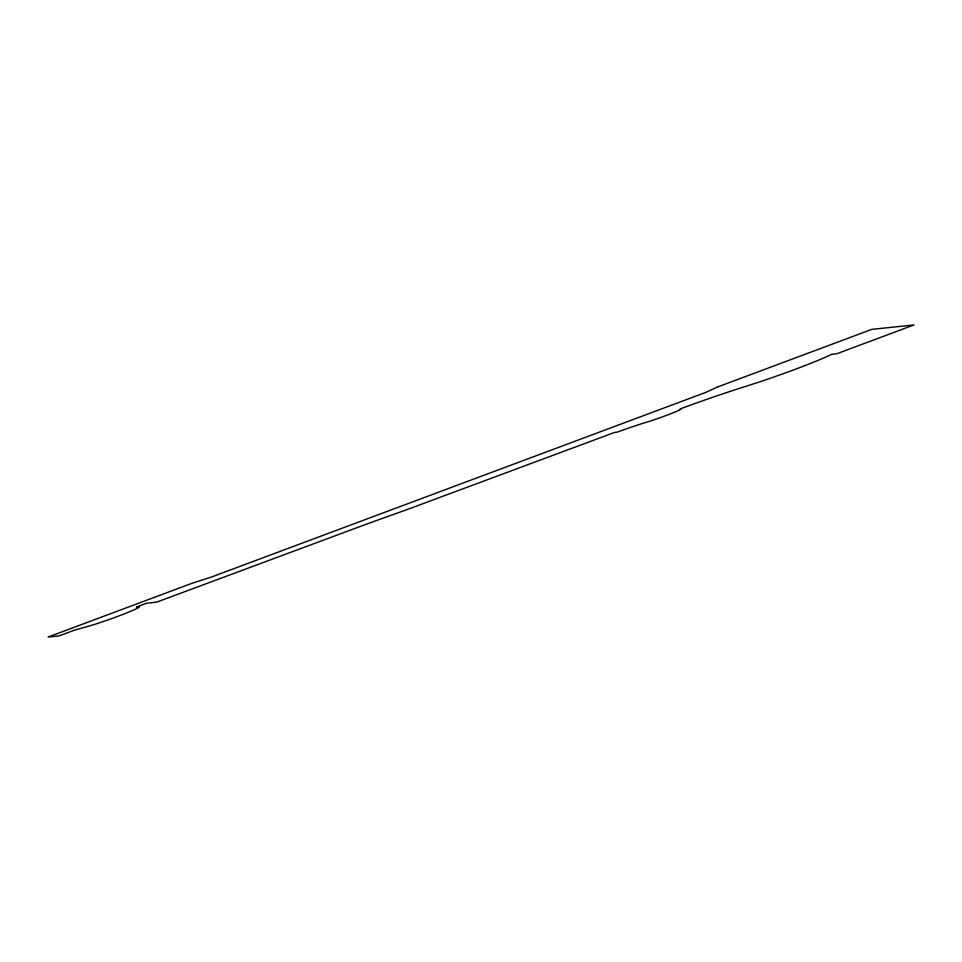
<?xml version="1.0" encoding="UTF-8"?>
<svg xmlns="http://www.w3.org/2000/svg" width="962" height="962" viewBox="0 0 962 962"><rect width="100%" height="100%" fill="white"/><g stroke="black" fill="none" stroke-linecap="round" stroke-linejoin="round"><path stroke-width="1.44" d="M717.375 387.061L705.651 392.436L211.412 577.044L192.256 583.2L48.1 637.036L59.235 635.87L74.687 630.098L89.045 626.058A30.002 1.623 -19.8 0 0 122.835 614.429A30.002 1.623 -19.8 0 0 138.937 606.769L136.46 607.034L146.753 603.186L156.662 602.14L343.23 532.792A142.123 7.684 -19.8 0 1 383.357 518.061L399.807 512.169A92.809 5.014 -19.8 0 0 428.078 501.767L614.658 432.407L617.135 432.154A34.416 1.864 -19.8 0 1 642.688 423.412L647.823 421.837A21.453 1.154 -19.8 0 0 671.873 413.299A21.453 1.154 -19.8 0 0 680.146 408.946A82.287 4.449 -19.8 0 1 736.916 389.201L752.609 384.175A58.141 3.139 -19.8 0 0 831.721 354.329L836.675 353.8L913.9 324.964L871.825 329.365L717.375 387.061"/></g></svg>
